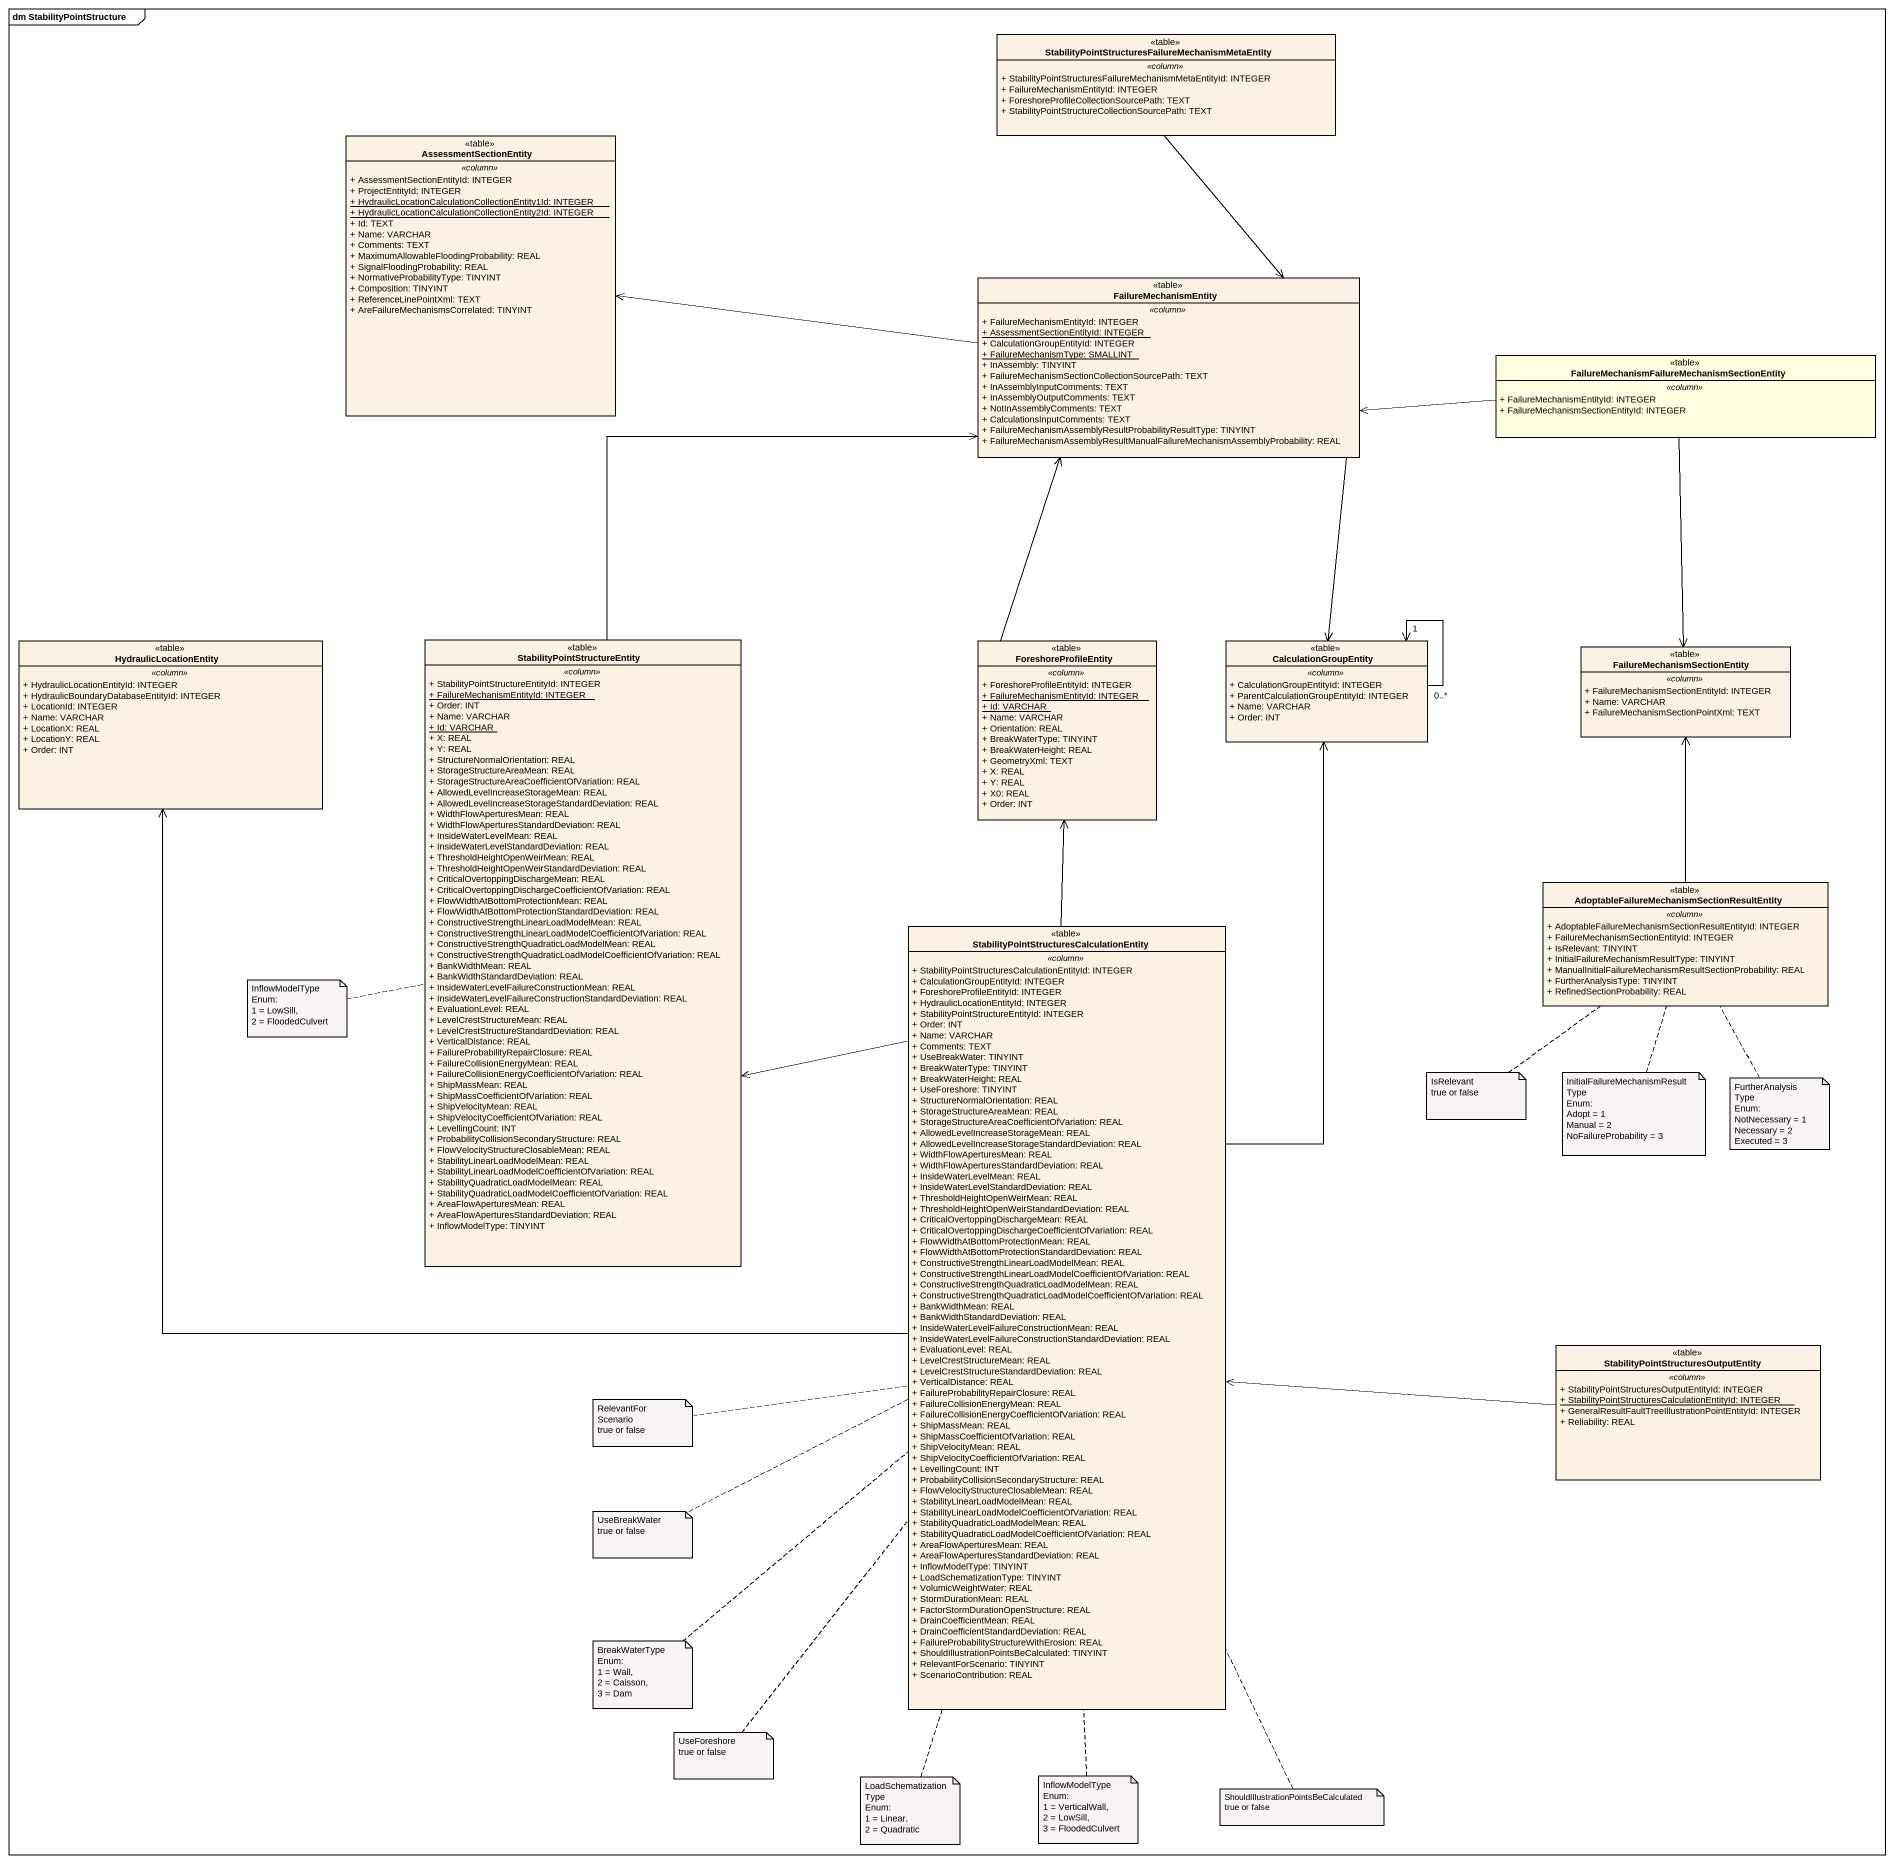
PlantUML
@startuml
mainframe dm StabilityPointStructure
hide circle
hide empty members
skinparam classAttributeIconSize 0
class "StabilityPointStructuresFailureMechanismMetaEntity" as StabilityPointStructuresFail <<table>> #FCF2E3 {
  .. <<column>> ..
  + StabilityPointStructuresFailureMechanismMetaEntityId: INTEGER
  + FailureMechanismEntityId: INTEGER
  + ForeshoreProfileCollectionSourcePath: TEXT
  + StabilityPointStructureCollectionSourcePath: TEXT
}
class AssessmentSectionEntity <<table>> #FCF2E3 {
  .. <<column>> ..
  + AssessmentSectionEntityId: INTEGER
  + ProjectEntityId: INTEGER
  {static} + HydraulicLocationCalculationCollectionEntity1Id: INTEGER
  {static} + HydraulicLocationCalculationCollectionEntity2Id: INTEGER
  + Id: TEXT
  + Name: VARCHAR
  + Comments: TEXT
  + MaximumAllowableFloodingProbability: REAL
  + SignalFloodingProbability: REAL
  + NormativeProbabilityType: TINYINT
  + Composition: TINYINT
  + ReferenceLinePointXml: TEXT
  + AreFailureMechanismsCorrelated: TINYINT
}
class FailureMechanismEntity <<table>> #FCF2E3 {
  .. <<column>> ..
  + FailureMechanismEntityId: INTEGER
  {static} + AssessmentSectionEntityId: INTEGER
  + CalculationGroupEntityId: INTEGER
  {static} + FailureMechanismType: SMALLINT
  + InAssembly: TINYINT
  + FailureMechanismSectionCollectionSourcePath: TEXT
  + InAssemblyInputComments: TEXT
  + InAssemblyOutputComments: TEXT
  + NotInAssemblyComments: TEXT
  + CalculationsInputComments: TEXT
  + FailureMechanismAssemblyResultProbabilityResultType: TINYINT
  + FailureMechanismAssemblyResultManualFailureMechanismAssemblyProbability: REAL
}
class "FailureMechanismFailureMechanismSectionEntity" as FailureMechanismFailureMecha <<table>> #FFFFE0 {
  .. <<column>> ..
  + FailureMechanismEntityId: INTEGER
  + FailureMechanismSectionEntityId: INTEGER
}
class HydraulicLocationEntity <<table>> #FCF2E3 {
  .. <<column>> ..
  + HydraulicLocationEntityId: INTEGER
  + HydraulicBoundaryDatabaseEntityId: INTEGER
  + LocationId: INTEGER
  + Name: VARCHAR
  + LocationX: REAL
  + LocationY: REAL
  + Order: INT
}
class "StabilityPointStructureEntity" as StabilityPointStructureEntit <<table>> #FCF2E3 {
  .. <<column>> ..
  + StabilityPointStructureEntityId: INTEGER
  {static} + FailureMechanismEntityId: INTEGER
  + Order: INT
  + Name: VARCHAR
  {static} + Id: VARCHAR
  + X: REAL
  + Y: REAL
  + StructureNormalOrientation: REAL
  + StorageStructureAreaMean: REAL
  + StorageStructureAreaCoefficientOfVariation: REAL
  + AllowedLevelIncreaseStorageMean: REAL
  + AllowedLevelIncreaseStorageStandardDeviation: REAL
  + WidthFlowAperturesMean: REAL
  + WidthFlowAperturesStandardDeviation: REAL
  + InsideWaterLevelMean: REAL
  + InsideWaterLevelStandardDeviation: REAL
  + ThresholdHeightOpenWeirMean: REAL
  + ThresholdHeightOpenWeirStandardDeviation: REAL
  + CriticalOvertoppingDischargeMean: REAL
  + CriticalOvertoppingDischargeCoefficientOfVariation: REAL
  + FlowWidthAtBottomProtectionMean: REAL
  + FlowWidthAtBottomProtectionStandardDeviation: REAL
  + ConstructiveStrengthLinearLoadModelMean: REAL
  + ConstructiveStrengthLinearLoadModelCoefficientOfVariation: REAL
  + ConstructiveStrengthQuadraticLoadModelMean: REAL
  + ConstructiveStrengthQuadraticLoadModelCoefficientOfVariation: REAL
  + BankWidthMean: REAL
  + BankWidthStandardDeviation: REAL
  + InsideWaterLevelFailureConstructionMean: REAL
  + InsideWaterLevelFailureConstructionStandardDeviation: REAL
  + EvaluationLevel: REAL
  + LevelCrestStructureMean: REAL
  + LevelCrestStructureStandardDeviation: REAL
  + VerticalDistance: REAL
  + FailureProbabilityRepairClosure: REAL
  + FailureCollisionEnergyMean: REAL
  + FailureCollisionEnergyCoefficientOfVariation: REAL
  + ShipMassMean: REAL
  + ShipMassCoefficientOfVariation: REAL
  + ShipVelocityMean: REAL
  + ShipVelocityCoefficientOfVariation: REAL
  + LevellingCount: INT
  + ProbabilityCollisionSecondaryStructure: REAL
  + FlowVelocityStructureClosableMean: REAL
  + StabilityLinearLoadModelMean: REAL
  + StabilityLinearLoadModelCoefficientOfVariation: REAL
  + StabilityQuadraticLoadModelMean: REAL
  + StabilityQuadraticLoadModelCoefficientOfVariation: REAL
  + AreaFlowAperturesMean: REAL
  + AreaFlowAperturesStandardDeviation: REAL
  + InflowModelType: TINYINT
}
class ForeshoreProfileEntity <<table>> #FCF2E3 {
  .. <<column>> ..
  + ForeshoreProfileEntityId: INTEGER
  {static} + FailureMechanismEntityId: INTEGER
  {static} + Id: VARCHAR
  + Name: VARCHAR
  + Orientation: REAL
  + BreakWaterType: TINYINT
  + BreakWaterHeight: REAL
  + GeometryXml: TEXT
  + X: REAL
  + Y: REAL
  + X0: REAL
  + Order: INT
}
class CalculationGroupEntity <<table>> #FCF2E3 {
  .. <<column>> ..
  + CalculationGroupEntityId: INTEGER
  + ParentCalculationGroupEntityId: INTEGER
  + Name: VARCHAR
  + Order: INT
}
class "FailureMechanismSectionEntity" as FailureMechanismSectionEntit <<table>> #FCF2E3 {
  .. <<column>> ..
  + FailureMechanismSectionEntityId: INTEGER
  + Name: VARCHAR
  + FailureMechanismSectionPointXml: TEXT
}
class "AdoptableFailureMechanismSectionResultEntity" as AdoptableFailureMechanismSec <<table>> #FCF2E3 {
  .. <<column>> ..
  + AdoptableFailureMechanismSectionResultEntityId: INTEGER
  + FailureMechanismSectionEntityId: INTEGER
  + IsRelevant: TINYINT
  + InitialFailureMechanismResultType: TINYINT
  + ManualInitialFailureMechanismResultSectionProbability: REAL
  + FurtherAnalysisType: TINYINT
  + RefinedSectionProbability: REAL
}
class "StabilityPointStructuresCalculationEntity" as StabilityPointStructuresCalc <<table>> #FCF2E3 {
  .. <<column>> ..
  + StabilityPointStructuresCalculationEntityId: INTEGER
  + CalculationGroupEntityId: INTEGER
  + ForeshoreProfileEntityId: INTEGER
  + HydraulicLocationEntityId: INTEGER
  + StabilityPointStructureEntityId: INTEGER
  + Order: INT
  + Name: VARCHAR
  + Comments: TEXT
  + UseBreakWater: TINYINT
  + BreakWaterType: TINYINT
  + BreakWaterHeight: REAL
  + UseForeshore: TINYINT
  + StructureNormalOrientation: REAL
  + StorageStructureAreaMean: REAL
  + StorageStructureAreaCoefficientOfVariation: REAL
  + AllowedLevelIncreaseStorageMean: REAL
  + AllowedLevelIncreaseStorageStandardDeviation: REAL
  + WidthFlowAperturesMean: REAL
  + WidthFlowAperturesStandardDeviation: REAL
  + InsideWaterLevelMean: REAL
  + InsideWaterLevelStandardDeviation: REAL
  + ThresholdHeightOpenWeirMean: REAL
  + ThresholdHeightOpenWeirStandardDeviation: REAL
  + CriticalOvertoppingDischargeMean: REAL
  + CriticalOvertoppingDischargeCoefficientOfVariation: REAL
  + FlowWidthAtBottomProtectionMean: REAL
  + FlowWidthAtBottomProtectionStandardDeviation: REAL
  + ConstructiveStrengthLinearLoadModelMean: REAL
  + ConstructiveStrengthLinearLoadModelCoefficientOfVariation: REAL
  + ConstructiveStrengthQuadraticLoadModelMean: REAL
  + ConstructiveStrengthQuadraticLoadModelCoefficientOfVariation: REAL
  + BankWidthMean: REAL
  + BankWidthStandardDeviation: REAL
  + InsideWaterLevelFailureConstructionMean: REAL
  + InsideWaterLevelFailureConstructionStandardDeviation: REAL
  + EvaluationLevel: REAL
  + LevelCrestStructureMean: REAL
  + LevelCrestStructureStandardDeviation: REAL
  + VerticalDistance: REAL
  + FailureProbabilityRepairClosure: REAL
  + FailureCollisionEnergyMean: REAL
  + FailureCollisionEnergyCoefficientOfVariation: REAL
  + ShipMassMean: REAL
  + ShipMassCoefficientOfVariation: REAL
  + ShipVelocityMean: REAL
  + ShipVelocityCoefficientOfVariation: REAL
  + LevellingCount: INT
  + ProbabilityCollisionSecondaryStructure: REAL
  + FlowVelocityStructureClosableMean: REAL
  + StabilityLinearLoadModelMean: REAL
  + StabilityLinearLoadModelCoefficientOfVariation: REAL
  + StabilityQuadraticLoadModelMean: REAL
  + StabilityQuadraticLoadModelCoefficientOfVariation: REAL
  + AreaFlowAperturesMean: REAL
  + AreaFlowAperturesStandardDeviation: REAL
  + InflowModelType: TINYINT
  + LoadSchematizationType: TINYINT
  + VolumicWeightWater: REAL
  + StormDurationMean: REAL
  + FactorStormDurationOpenStructure: REAL
  + DrainCoefficientMean: REAL
  + DrainCoefficientStandardDeviation: REAL
  + FailureProbabilityStructureWithErosion: REAL
  + ShouldIllustrationPointsBeCalculated: TINYINT
  + RelevantForScenario: TINYINT
  + ScenarioContribution: REAL
}
class "StabilityPointStructuresOutputEntity" as StabilityPointStructuresOutp <<table>> #FCF2E3 {
  .. <<column>> ..
  + StabilityPointStructuresOutputEntityId: INTEGER
  {static} + StabilityPointStructuresCalculationEntityId: INTEGER
  + GeneralResultFaultTreeIllustrationPointEntityId: INTEGER
  + Reliability: REAL
}
StabilityPointStructuresFail --> FailureMechanismEntity
FailureMechanismEntity -left-> AssessmentSectionEntity
FailureMechanismEntity --> CalculationGroupEntity
FailureMechanismFailureMecha -left-> FailureMechanismEntity
FailureMechanismFailureMecha --> FailureMechanismSectionEntit
StabilityPointStructureEntit -up-> FailureMechanismEntity
ForeshoreProfileEntity -up-> FailureMechanismEntity
CalculationGroupEntity "0..*" --> "1" CalculationGroupEntity
AdoptableFailureMechanismSec -up-> FailureMechanismSectionEntit
StabilityPointStructuresCalc -up-> HydraulicLocationEntity
StabilityPointStructuresCalc -up-> StabilityPointStructureEntit
StabilityPointStructuresCalc -up-> ForeshoreProfileEntity
StabilityPointStructuresCalc -up-> CalculationGroupEntity
StabilityPointStructuresOutp -left-> StabilityPointStructuresCalc
note left of StabilityPointStructureEntit
  InflowModelType
  Enum:
  1 = LowSill,
  2 = FloodedCulvert
end note
note bottom of AdoptableFailureMechanismSec
  IsRelevant
  true or false
end note
note bottom of AdoptableFailureMechanismSec
  InitialFailureMechanismResultType
  Enum:
  Adopt = 1
  Manual = 2
  NoFailureProbability = 3
end note
note bottom of AdoptableFailureMechanismSec
  FurtherAnalysisType
  Enum:
  NotNecessary = 1
  Necessary = 2
  Executed = 3
end note
note left of StabilityPointStructuresCalc
  RelevantForScenario
  true or false
end note
note left of StabilityPointStructuresCalc
  UseBreakWater
  true or false
end note
note bottom of StabilityPointStructuresCalc
  BreakWaterType
  Enum:
  1 = Wall,
  2 = Caisson,
  3 = Dam
end note
note bottom of StabilityPointStructuresCalc
  UseForeshore
  true or false
end note
note bottom of StabilityPointStructuresCalc
  LoadSchematizationType
  Enum:
  1 = Linear,
  2 = Quadratic
end note
note bottom of StabilityPointStructuresCalc
  InflowModelType
  Enum:
  1 = VerticalWall,
  2 = LowSill,
  3 = FloodedCulvert
end note
note bottom of StabilityPointStructuresCalc
  ShouldIllustrationPointsBeCalculated
  true or false
end note
@enduml
